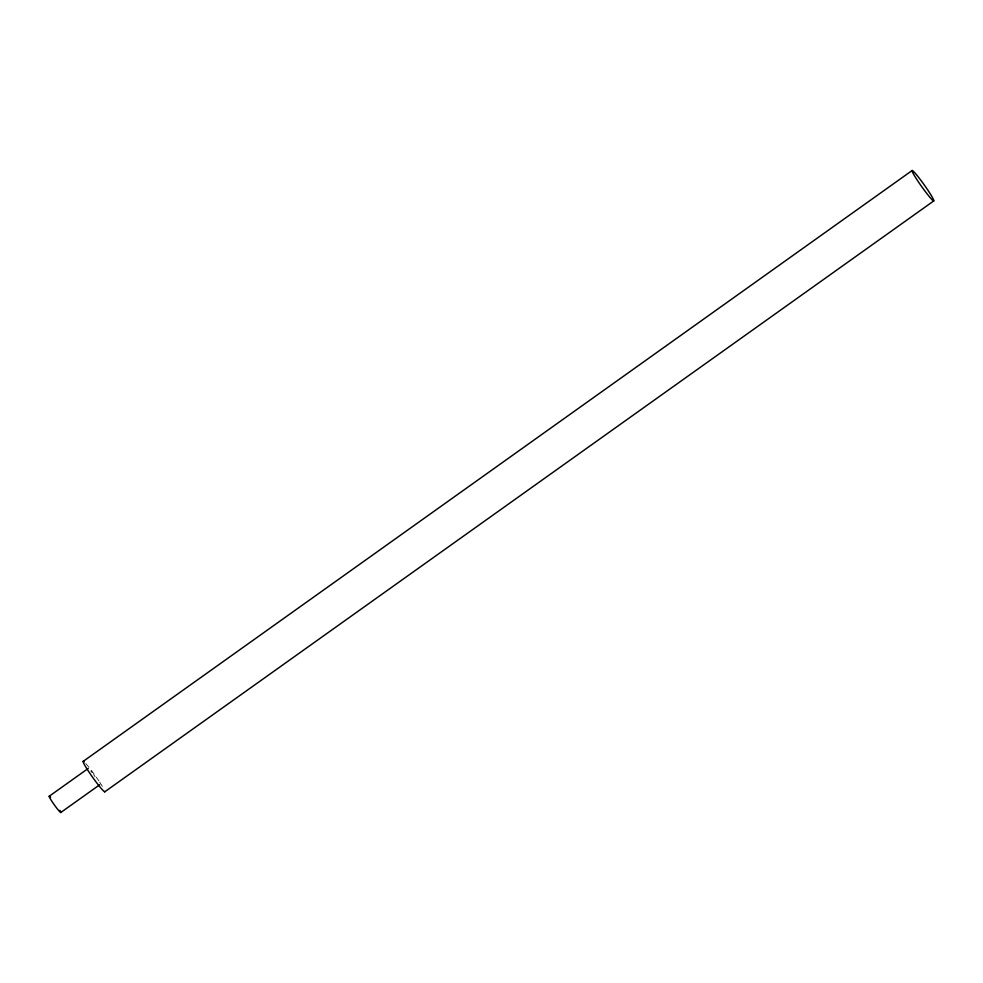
<?xml version="1.0" encoding="UTF-8"?>
<svg xmlns="http://www.w3.org/2000/svg" width="983" height="983" viewBox="0 0 983 983"><rect width="100%" height="100%" fill="white"/><g stroke="black" fill="none" stroke-linecap="round" stroke-linejoin="round"><path stroke-width="0.74" stroke-dasharray="4.92 3.69" d="M90.755 770.955A10.014 0.823 54.5 0 1 92.132 772.675M93.631 774.665A10.014 0.823 54.5 0 1 95.154 776.791M85.791 763.545A18.726 1.536 54.5 0 1 98.865 780.907M99.701 782.161A18.726 1.536 54.5 0 1 103.104 787.653"/><path stroke-width="1.47" d="M83.272 761.309L912.212 170.452M49.248 796.218L88.261 768.411M60.725 812.548L99.738 784.741M104.726 791.843L933.653 200.999A18.726 1.536 54.5 0 0 919.437 178.427A18.726 1.536 54.5 0 0 915.701 177.751A18.726 1.536 54.5 0 0 933.653 200.999M104.923 791.426A18.726 1.536 54.5 0 1 91.837 776.177A18.726 1.536 54.5 0 1 84.194 761.923M59.865 810.299A10.014 0.823 54.5 0 1 58.636 810.496A10.014 0.823 54.5 0 1 50.747 799.523A10.014 0.823 54.5 0 1 50.6 797.41"/></g></svg>
